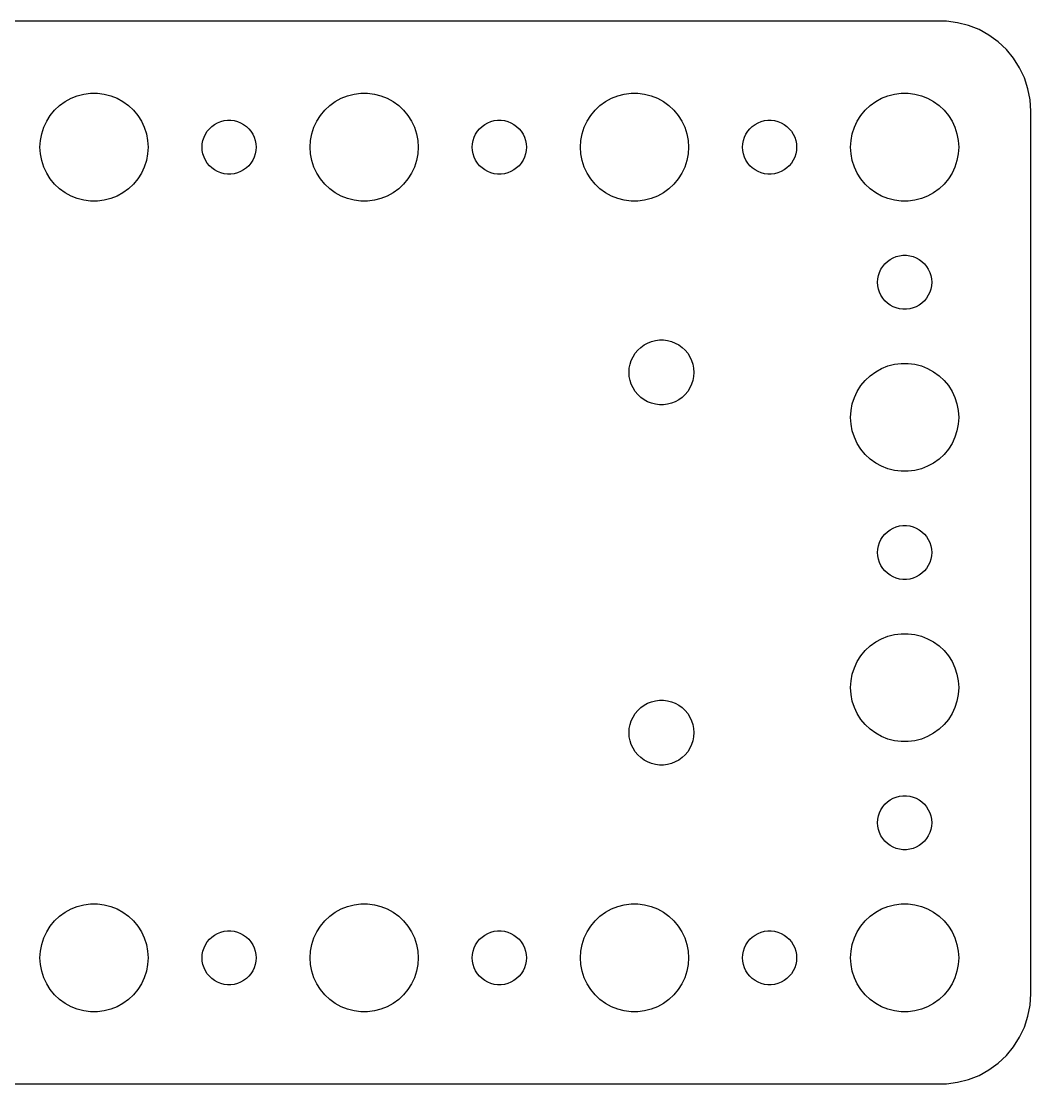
# Model space of a CAD drawing. Header units: metres. Extents: x -52 to 52, y -29 to 29.
# Drawn here: x -4 to 52, y -29.5 to 29.5 of the extents above; entities that cross this region are included whole.
import ezdxf

# ---------------------------------------------------------------- set-up
doc = ezdxf.new("R2010")
doc.units = ezdxf.units.M

msp = doc.modelspace()

# ---------------------------------------------------------------- linework, layer by layer
for p, q in [((47.3139, 29.4901), (-47.3139, 29.4901)), ((47.9369, 29.4114), (47.3139, 29.4901)), ((48.5451, 29.2553), (47.9369, 29.4114)), ((49.1289, 29.0241), (48.5451, 29.2553)), ((49.6791, 28.7216), (49.1289, 29.0241)), ((50.1871, 28.3526), (49.6791, 28.7216)), ((50.6448, 27.9227), (50.1871, 28.3526)), ((51.0451, 27.4389), (50.6448, 27.9227)), ((51.3815, 26.9088), (51.0451, 27.4389)), ((51.6489, 26.3406), (51.3815, 26.9088)), ((51.8429, 25.7434), (51.6489, 26.3406)), ((-0.92705, 25.3532), (-0.56213, 25.4469)), ((-0.56213, 25.4469), (-0.18837, 25.4941)), ((-0.18837, 25.4941), (0.18837, 25.4941)), ((0.18837, 25.4941), (0.56213, 25.4469)), ((0.56213, 25.4469), (0.92705, 25.3532)), ((14.0729, 25.3532), (14.4379, 25.4469)), ((14.4379, 25.4469), (14.8116, 25.4941)), ((14.8116, 25.4941), (15.1884, 25.4941)), ((15.1884, 25.4941), (15.5621, 25.4469)), ((15.5621, 25.4469), (15.927, 25.3532)), ((29.0729, 25.3532), (29.4379, 25.4469)), ((29.4379, 25.4469), (29.8116, 25.4941)), ((29.8116, 25.4941), (30.1884, 25.4941)), ((30.1884, 25.4941), (30.5621, 25.4469)), ((30.5621, 25.4469), (30.927, 25.3532)), ((44.0729, 25.3532), (44.4379, 25.4469)), ((44.4379, 25.4469), (44.8116, 25.4941)), ((44.8116, 25.4941), (45.1884, 25.4941)), ((45.1884, 25.4941), (45.5621, 25.4469)), ((45.5621, 25.4469), (45.927, 25.3532)), ((51.9606, 25.1267), (51.8429, 25.7434)), ((-2.1869, 24.5536), (-1.91226, 24.8115)), ((-1.91226, 24.8115), (-1.60747, 25.033)), ((-1.60747, 25.033), (-1.27733, 25.2145)), ((-1.27733, 25.2145), (-0.92705, 25.3532)), ((0.92705, 25.3532), (1.27733, 25.2145)), ((1.27733, 25.2145), (1.60747, 25.033)), ((1.60747, 25.033), (1.91226, 24.8115)), ((1.91226, 24.8115), (2.1869, 24.5536)), ((12.8131, 24.5536), (13.0877, 24.8115)), ((13.0877, 24.8115), (13.3925, 25.033)), ((13.3925, 25.033), (13.7227, 25.2145)), ((13.7227, 25.2145), (14.0729, 25.3532)), ((15.927, 25.3532), (16.2773, 25.2145)), ((16.2773, 25.2145), (16.6075, 25.033)), ((16.6075, 25.033), (16.9123, 24.8115)), ((16.9123, 24.8115), (17.1869, 24.5536)), ((27.8131, 24.5536), (28.0877, 24.8115)), ((28.0877, 24.8115), (28.3925, 25.033)), ((28.3925, 25.033), (28.7227, 25.2145)), ((28.7227, 25.2145), (29.0729, 25.3532)), ((30.927, 25.3532), (31.2773, 25.2145)), ((31.2773, 25.2145), (31.6075, 25.033)), ((31.6075, 25.033), (31.9123, 24.8115)), ((31.9123, 24.8115), (32.1869, 24.5536)), ((42.8131, 24.5536), (43.0877, 24.8115)), ((43.0877, 24.8115), (43.3925, 25.033)), ((43.3925, 25.033), (43.7227, 25.2145)), ((43.7227, 25.2145), (44.0729, 25.3532)), ((45.927, 25.3532), (46.2773, 25.2145)), ((46.2773, 25.2145), (46.6075, 25.033)), ((46.6075, 25.033), (46.9123, 24.8115)), ((46.9123, 24.8115), (47.1869, 24.5536)), ((52, 24.5), (51.9606, 25.1267)), ((-2.62891, 23.9453), (-2.42705, 24.2634)), ((-2.42705, 24.2634), (-2.1869, 24.5536)), ((2.1869, 24.5536), (2.42705, 24.2634)), ((2.42705, 24.2634), (2.62891, 23.9453)), ((12.3711, 23.9453), (12.5729, 24.2634)), ((12.5729, 24.2634), (12.8131, 24.5536)), ((17.1869, 24.5536), (17.427, 24.2634)), ((17.427, 24.2634), (17.6289, 23.9453)), ((27.3711, 23.9453), (27.5729, 24.2634)), ((27.5729, 24.2634), (27.8131, 24.5536)), ((32.1869, 24.5536), (32.427, 24.2634)), ((32.427, 24.2634), (32.6289, 23.9453)), ((42.3711, 23.9453), (42.5729, 24.2634)), ((42.5729, 24.2634), (42.8131, 24.5536)), ((47.1869, 24.5536), (47.427, 24.2634)), ((47.427, 24.2634), (47.6289, 23.9453)), ((52, -24.5), (52, 24.5)), ((-2.90575, 23.2461), (-2.78932, 23.6044)), ((-2.78932, 23.6044), (-2.62891, 23.9453)), ((2.62891, 23.9453), (2.78932, 23.6044)), ((2.78932, 23.6044), (2.90575, 23.2461)), ((6.40654, 23.5268), (6.54385, 23.6558)), ((6.54385, 23.6558), (6.69626, 23.7665)), ((6.69626, 23.7665), (6.86133, 23.8572)), ((6.86133, 23.8572), (7.03647, 23.9266)), ((7.03647, 23.9266), (7.21892, 23.9734)), ((7.21892, 23.9734), (7.40581, 23.997)), ((7.40581, 23.997), (7.59418, 23.997)), ((7.59418, 23.997), (7.78107, 23.9734)), ((7.78107, 23.9734), (7.96352, 23.9266)), ((7.96352, 23.9266), (8.13866, 23.8572)), ((8.13866, 23.8572), (8.30373, 23.7665)), ((8.30373, 23.7665), (8.45613, 23.6558)), ((8.45613, 23.6558), (8.59344, 23.5268)), ((12.0942, 23.2461), (12.2107, 23.6044)), ((12.2107, 23.6044), (12.3711, 23.9453)), ((17.6289, 23.9453), (17.7893, 23.6044)), ((17.7893, 23.6044), (17.9057, 23.2461)), ((21.4065, 23.5268), (21.5439, 23.6558)), ((21.5439, 23.6558), (21.6963, 23.7665)), ((21.6963, 23.7665), (21.8613, 23.8572)), ((21.8613, 23.8572), (22.0365, 23.9266)), ((22.0365, 23.9266), (22.2189, 23.9734)), ((22.2189, 23.9734), (22.4058, 23.997)), ((22.4058, 23.997), (22.5942, 23.997)), ((22.5942, 23.997), (22.7811, 23.9734)), ((22.7811, 23.9734), (22.9635, 23.9266)), ((22.9635, 23.9266), (23.1387, 23.8572)), ((23.1387, 23.8572), (23.3037, 23.7665)), ((23.3037, 23.7665), (23.4561, 23.6558)), ((23.4561, 23.6558), (23.5934, 23.5268)), ((27.0942, 23.2461), (27.2107, 23.6044)), ((27.2107, 23.6044), (27.3711, 23.9453)), ((32.6289, 23.9453), (32.7893, 23.6044)), ((32.7893, 23.6044), (32.9057, 23.2461)), ((36.4065, 23.5268), (36.5439, 23.6558)), ((36.5439, 23.6558), (36.6963, 23.7665)), ((36.6963, 23.7665), (36.8613, 23.8572)), ((36.8613, 23.8572), (37.0365, 23.9266)), ((37.0365, 23.9266), (37.2189, 23.9734)), ((37.2189, 23.9734), (37.4058, 23.997)), ((37.4058, 23.997), (37.5942, 23.997)), ((37.5942, 23.997), (37.7811, 23.9734)), ((37.7811, 23.9734), (37.9635, 23.9266)), ((37.9635, 23.9266), (38.1387, 23.8572)), ((38.1387, 23.8572), (38.3037, 23.7665)), ((38.3037, 23.7665), (38.4561, 23.6558)), ((38.4561, 23.6558), (38.5934, 23.5268)), ((42.0942, 23.2461), (42.2107, 23.6044)), ((42.2107, 23.6044), (42.3711, 23.9453)), ((47.6289, 23.9453), (47.7893, 23.6044)), ((47.7893, 23.6044), (47.9057, 23.2461)), ((-2.97633, 22.876), (-2.90575, 23.2461)), ((2.90575, 23.2461), (2.97633, 22.876)), ((6.04712, 22.873), (6.10533, 23.0522)), ((6.10533, 23.0522), (6.18553, 23.2226)), ((6.18553, 23.2226), (6.28647, 23.3817)), ((6.28647, 23.3817), (6.40654, 23.5268)), ((8.59344, 23.5268), (8.71352, 23.3817)), ((8.71352, 23.3817), (8.81445, 23.2226)), ((8.81445, 23.2226), (8.89465, 23.0522)), ((8.89465, 23.0522), (8.95287, 22.873)), ((12.0237, 22.876), (12.0942, 23.2461)), ((17.9057, 23.2461), (17.9763, 22.876)), ((21.0471, 22.873), (21.1053, 23.0522)), ((21.1053, 23.0522), (21.1855, 23.2226)), ((21.1855, 23.2226), (21.2865, 23.3817)), ((21.2865, 23.3817), (21.4065, 23.5268)), ((23.5934, 23.5268), (23.7135, 23.3817)), ((23.7135, 23.3817), (23.8145, 23.2226)), ((23.8145, 23.2226), (23.8947, 23.0522)), ((23.8947, 23.0522), (23.9529, 22.873)), ((27.0237, 22.876), (27.0942, 23.2461)), ((32.9057, 23.2461), (32.9763, 22.876)), ((36.0471, 22.873), (36.1053, 23.0522)), ((36.1053, 23.0522), (36.1855, 23.2226)), ((36.1855, 23.2226), (36.2865, 23.3817)), ((36.2865, 23.3817), (36.4065, 23.5268)), ((38.5934, 23.5268), (38.7135, 23.3817)), ((38.7135, 23.3817), (38.8145, 23.2226)), ((38.8145, 23.2226), (38.8947, 23.0522)), ((38.8947, 23.0522), (38.9529, 22.873)), ((42.0237, 22.876), (42.0942, 23.2461)), ((47.9057, 23.2461), (47.9763, 22.876)), ((-3, 22.5), (-2.97633, 22.876)), ((-2.97633, 22.124), (-3, 22.5)), ((2.97633, 22.876), (3, 22.5)), ((3, 22.5), (2.97633, 22.124)), ((6, 22.5), (6.01183, 22.688)), ((6.01183, 22.312), (6, 22.5)), ((6.01183, 22.688), (6.04712, 22.873)), ((8.95287, 22.873), (8.98816, 22.688)), ((8.98816, 22.688), (9, 22.5)), ((9, 22.5), (8.98816, 22.312)), ((12, 22.5), (12.0237, 22.876)), ((12.0237, 22.124), (12, 22.5)), ((17.9763, 22.876), (18, 22.5)), ((18, 22.5), (17.9763, 22.124)), ((21, 22.5), (21.0118, 22.688)), ((21.0118, 22.312), (21, 22.5)), ((21.0118, 22.688), (21.0471, 22.873)), ((23.9529, 22.873), (23.9882, 22.688)), ((23.9882, 22.688), (24, 22.5)), ((24, 22.5), (23.9882, 22.312)), ((27, 22.5), (27.0237, 22.876)), ((27.0237, 22.124), (27, 22.5)), ((32.9763, 22.876), (33, 22.5)), ((33, 22.5), (32.9763, 22.124)), ((36, 22.5), (36.0118, 22.688)), ((36.0118, 22.312), (36, 22.5)), ((36.0118, 22.688), (36.0471, 22.873)), ((38.9529, 22.873), (38.9882, 22.688)), ((38.9882, 22.688), (39, 22.5)), ((39, 22.5), (38.9882, 22.312)), ((42, 22.5), (42.0237, 22.876)), ((42.0237, 22.124), (42, 22.5)), ((47.9763, 22.876), (48, 22.5)), ((48, 22.5), (47.9763, 22.124)), ((-2.90575, 21.7539), (-2.97633, 22.124)), ((2.97633, 22.124), (2.90575, 21.7539)), ((6.04712, 22.127), (6.01183, 22.312)), ((6.10533, 21.9478), (6.04712, 22.127)), ((6.18553, 21.7774), (6.10533, 21.9478)), ((8.89465, 21.9478), (8.81445, 21.7774)), ((8.95287, 22.127), (8.89465, 21.9478)), ((8.98816, 22.312), (8.95287, 22.127)), ((12.0942, 21.7539), (12.0237, 22.124)), ((17.9763, 22.124), (17.9057, 21.7539)), ((21.0471, 22.127), (21.0118, 22.312)), ((21.1053, 21.9478), (21.0471, 22.127)), ((21.1855, 21.7774), (21.1053, 21.9478)), ((23.8947, 21.9478), (23.8145, 21.7774)), ((23.9529, 22.127), (23.8947, 21.9478)), ((23.9882, 22.312), (23.9529, 22.127)), ((27.0942, 21.7539), (27.0237, 22.124)), ((32.9763, 22.124), (32.9057, 21.7539)), ((36.0471, 22.127), (36.0118, 22.312)), ((36.1053, 21.9478), (36.0471, 22.127)), ((36.1855, 21.7774), (36.1053, 21.9478)), ((38.8947, 21.9478), (38.8145, 21.7774)), ((38.9529, 22.127), (38.8947, 21.9478)), ((38.9882, 22.312), (38.9529, 22.127)), ((42.0942, 21.7539), (42.0237, 22.124)), ((47.9763, 22.124), (47.9057, 21.7539)), ((-2.78932, 21.3956), (-2.90575, 21.7539)), ((-2.62891, 21.0547), (-2.78932, 21.3956)), ((2.78932, 21.3956), (2.62891, 21.0547)), ((2.90575, 21.7539), (2.78932, 21.3956)), ((6.28647, 21.6183), (6.18553, 21.7774)), ((6.40654, 21.4732), (6.28647, 21.6183)), ((6.54385, 21.3442), (6.40654, 21.4732)), ((6.69626, 21.2335), (6.54385, 21.3442)), ((6.86133, 21.1427), (6.69626, 21.2335)), ((8.30373, 21.2335), (8.13866, 21.1427)), ((8.45613, 21.3442), (8.30373, 21.2335)), ((8.59344, 21.4732), (8.45613, 21.3442)), ((8.71352, 21.6183), (8.59344, 21.4732)), ((8.81445, 21.7774), (8.71352, 21.6183)), ((12.2107, 21.3956), (12.0942, 21.7539)), ((12.3711, 21.0547), (12.2107, 21.3956)), ((17.7893, 21.3956), (17.6289, 21.0547)), ((17.9057, 21.7539), (17.7893, 21.3956)), ((21.2865, 21.6183), (21.1855, 21.7774)), ((21.4065, 21.4732), (21.2865, 21.6183)), ((21.5439, 21.3442), (21.4065, 21.4732)), ((21.6963, 21.2335), (21.5439, 21.3442)), ((21.8613, 21.1427), (21.6963, 21.2335)), ((23.3037, 21.2335), (23.1387, 21.1427)), ((23.4561, 21.3442), (23.3037, 21.2335)), ((23.5934, 21.4732), (23.4561, 21.3442)), ((23.7135, 21.6183), (23.5934, 21.4732)), ((23.8145, 21.7774), (23.7135, 21.6183)), ((27.2107, 21.3956), (27.0942, 21.7539)), ((27.3711, 21.0547), (27.2107, 21.3956)), ((32.7893, 21.3956), (32.6289, 21.0547)), ((32.9057, 21.7539), (32.7893, 21.3956)), ((36.2865, 21.6183), (36.1855, 21.7774)), ((36.4065, 21.4732), (36.2865, 21.6183)), ((36.5439, 21.3442), (36.4065, 21.4732)), ((36.6963, 21.2335), (36.5439, 21.3442)), ((36.8613, 21.1427), (36.6963, 21.2335)), ((38.3037, 21.2335), (38.1387, 21.1427)), ((38.4561, 21.3442), (38.3037, 21.2335)), ((38.5934, 21.4732), (38.4561, 21.3442)), ((38.7135, 21.6183), (38.5934, 21.4732)), ((38.8145, 21.7774), (38.7135, 21.6183)), ((42.2107, 21.3956), (42.0942, 21.7539)), ((42.3711, 21.0547), (42.2107, 21.3956)), ((47.7893, 21.3956), (47.6289, 21.0547)), ((47.9057, 21.7539), (47.7893, 21.3956)), ((-2.42705, 20.7366), (-2.62891, 21.0547)), ((-2.1869, 20.4464), (-2.42705, 20.7366)), ((2.42705, 20.7366), (2.1869, 20.4464)), ((2.62891, 21.0547), (2.42705, 20.7366)), ((7.03647, 21.0734), (6.86133, 21.1427)), ((7.21892, 21.0266), (7.03647, 21.0734)), ((7.40581, 21.003), (7.21892, 21.0266)), ((7.59418, 21.003), (7.40581, 21.003)), ((7.78107, 21.0266), (7.59418, 21.003)), ((7.96352, 21.0734), (7.78107, 21.0266)), ((8.13866, 21.1427), (7.96352, 21.0734)), ((12.5729, 20.7366), (12.3711, 21.0547)), ((12.8131, 20.4464), (12.5729, 20.7366)), ((17.427, 20.7366), (17.1869, 20.4464)), ((17.6289, 21.0547), (17.427, 20.7366)), ((22.0365, 21.0734), (21.8613, 21.1427)), ((22.2189, 21.0266), (22.0365, 21.0734)), ((22.4058, 21.003), (22.2189, 21.0266)), ((22.5942, 21.003), (22.4058, 21.003)), ((22.7811, 21.0266), (22.5942, 21.003)), ((22.9635, 21.0734), (22.7811, 21.0266)), ((23.1387, 21.1427), (22.9635, 21.0734)), ((27.5729, 20.7366), (27.3711, 21.0547)), ((27.8131, 20.4464), (27.5729, 20.7366)), ((32.427, 20.7366), (32.1869, 20.4464)), ((32.6289, 21.0547), (32.427, 20.7366)), ((37.0365, 21.0734), (36.8613, 21.1427)), ((37.2189, 21.0266), (37.0365, 21.0734)), ((37.4058, 21.003), (37.2189, 21.0266)), ((37.5942, 21.003), (37.4058, 21.003)), ((37.7811, 21.0266), (37.5942, 21.003)), ((37.9635, 21.0734), (37.7811, 21.0266)), ((38.1387, 21.1427), (37.9635, 21.0734)), ((42.5729, 20.7366), (42.3711, 21.0547)), ((42.8131, 20.4464), (42.5729, 20.7366)), ((47.427, 20.7366), (47.1869, 20.4464)), ((47.6289, 21.0547), (47.427, 20.7366)), ((-1.91226, 20.1884), (-2.1869, 20.4464)), ((-1.60747, 19.967), (-1.91226, 20.1884)), ((1.91226, 20.1884), (1.60747, 19.967)), ((2.1869, 20.4464), (1.91226, 20.1884)), ((13.0877, 20.1884), (12.8131, 20.4464)), ((13.3925, 19.967), (13.0877, 20.1884)), ((16.9123, 20.1884), (16.6075, 19.967)), ((17.1869, 20.4464), (16.9123, 20.1884)), ((28.0877, 20.1884), (27.8131, 20.4464)), ((28.3925, 19.967), (28.0877, 20.1884)), ((31.9123, 20.1884), (31.6075, 19.967)), ((32.1869, 20.4464), (31.9123, 20.1884)), ((43.0877, 20.1884), (42.8131, 20.4464)), ((43.3925, 19.967), (43.0877, 20.1884)), ((46.9123, 20.1884), (46.6075, 19.967)), ((47.1869, 20.4464), (46.9123, 20.1884)), ((-1.27733, 19.7855), (-1.60747, 19.967)), ((-0.92705, 19.6468), (-1.27733, 19.7855)), ((-0.56213, 19.5531), (-0.92705, 19.6468)), ((-0.18837, 19.5059), (-0.56213, 19.5531)), ((0.18837, 19.5059), (-0.18837, 19.5059)), ((0.56213, 19.5531), (0.18837, 19.5059)), ((0.92705, 19.6468), (0.56213, 19.5531)), ((1.27733, 19.7855), (0.92705, 19.6468)), ((1.60747, 19.967), (1.27733, 19.7855)), ((13.7227, 19.7855), (13.3925, 19.967)), ((14.0729, 19.6468), (13.7227, 19.7855)), ((14.4379, 19.5531), (14.0729, 19.6468)), ((14.8116, 19.5059), (14.4379, 19.5531)), ((15.1884, 19.5059), (14.8116, 19.5059)), ((15.5621, 19.5531), (15.1884, 19.5059)), ((15.927, 19.6468), (15.5621, 19.5531)), ((16.2773, 19.7855), (15.927, 19.6468)), ((16.6075, 19.967), (16.2773, 19.7855)), ((28.7227, 19.7855), (28.3925, 19.967)), ((29.0729, 19.6468), (28.7227, 19.7855)), ((29.4379, 19.5531), (29.0729, 19.6468)), ((29.8116, 19.5059), (29.4379, 19.5531)), ((30.1884, 19.5059), (29.8116, 19.5059)), ((30.5621, 19.5531), (30.1884, 19.5059)), ((30.927, 19.6468), (30.5621, 19.5531)), ((31.2773, 19.7855), (30.927, 19.6468)), ((31.6075, 19.967), (31.2773, 19.7855)), ((43.7227, 19.7855), (43.3925, 19.967)), ((44.0729, 19.6468), (43.7227, 19.7855)), ((44.4379, 19.5531), (44.0729, 19.6468)), ((44.8116, 19.5059), (44.4379, 19.5531)), ((45.1884, 19.5059), (44.8116, 19.5059)), ((45.5621, 19.5531), (45.1884, 19.5059)), ((45.927, 19.6468), (45.5621, 19.5531)), ((46.2773, 19.7855), (45.927, 19.6468)), ((46.6075, 19.967), (46.2773, 19.7855)), ((43.7865, 15.8817), (43.9065, 16.0268)), ((43.9065, 16.0268), (44.0439, 16.1558)), ((44.0439, 16.1558), (44.1963, 16.2665)), ((44.1963, 16.2665), (44.3613, 16.3572)), ((44.3613, 16.3572), (44.5365, 16.4266)), ((44.5365, 16.4266), (44.7189, 16.4734)), ((44.7189, 16.4734), (44.9058, 16.497)), ((44.9058, 16.497), (45.0942, 16.497)), ((45.0942, 16.497), (45.2811, 16.4734)), ((45.2811, 16.4734), (45.4635, 16.4266)), ((45.4635, 16.4266), (45.6387, 16.3572)), ((45.6387, 16.3572), (45.8037, 16.2665)), ((45.8037, 16.2665), (45.9561, 16.1558)), ((45.9561, 16.1558), (46.0934, 16.0268)), ((46.0934, 16.0268), (46.2135, 15.8817)), ((43.5118, 15.188), (43.5471, 15.373)), ((43.5471, 15.373), (43.6053, 15.5522)), ((43.6053, 15.5522), (43.6855, 15.7226)), ((43.6855, 15.7226), (43.7865, 15.8817)), ((46.2135, 15.8817), (46.3145, 15.7226)), ((46.3145, 15.7226), (46.3947, 15.5522)), ((46.3947, 15.5522), (46.4529, 15.373)), ((46.4529, 15.373), (46.4882, 15.188)), ((43.5, 15), (43.5118, 15.188)), ((43.5118, 14.812), (43.5, 15)), ((43.5471, 14.627), (43.5118, 14.812)), ((46.4882, 14.812), (46.4529, 14.627)), ((46.4882, 15.188), (46.5, 15)), ((46.5, 15), (46.4882, 14.812)), ((43.6053, 14.4478), (43.5471, 14.627)), ((43.6855, 14.2774), (43.6053, 14.4478)), ((43.7865, 14.1183), (43.6855, 14.2774)), ((46.3145, 14.2774), (46.2135, 14.1183)), ((46.3947, 14.4478), (46.3145, 14.2774)), ((46.4529, 14.627), (46.3947, 14.4478)), ((43.9065, 13.9732), (43.7865, 14.1183)), ((44.0439, 13.8442), (43.9065, 13.9732)), ((44.1963, 13.7335), (44.0439, 13.8442)), ((44.3613, 13.6427), (44.1963, 13.7335)), ((44.5365, 13.5734), (44.3613, 13.6427)), ((44.7189, 13.5266), (44.5365, 13.5734)), ((45.4635, 13.5734), (45.2811, 13.5266)), ((45.6387, 13.6427), (45.4635, 13.5734)), ((45.8037, 13.7335), (45.6387, 13.6427)), ((45.9561, 13.8442), (45.8037, 13.7335)), ((46.0934, 13.9732), (45.9561, 13.8442)), ((46.2135, 14.1183), (46.0934, 13.9732)), ((44.9058, 13.5029), (44.7189, 13.5266)), ((45.0942, 13.5029), (44.9058, 13.5029)), ((45.2811, 13.5266), (45.0942, 13.5029)), ((31.1627, 11.7681), (31.387, 11.7964)), ((31.387, 11.7964), (31.613, 11.7964)), ((31.613, 11.7964), (31.8373, 11.7681)), ((30.0438, 11.058), (30.1879, 11.2322)), ((30.1879, 11.2322), (30.3526, 11.3869)), ((30.3526, 11.3869), (30.5355, 11.5198)), ((30.5355, 11.5198), (30.7336, 11.6287)), ((30.7336, 11.6287), (30.9438, 11.7119)), ((30.9438, 11.7119), (31.1627, 11.7681)), ((31.8373, 11.7681), (32.0562, 11.7119)), ((32.0562, 11.7119), (32.2664, 11.6287)), ((32.2664, 11.6287), (32.4645, 11.5198)), ((32.4645, 11.5198), (32.6474, 11.3869)), ((32.6474, 11.3869), (32.8121, 11.2322)), ((32.8121, 11.2322), (32.9562, 11.058)), ((29.7565, 10.4476), (29.8264, 10.6626)), ((29.8264, 10.6626), (29.9226, 10.8671)), ((29.9226, 10.8671), (30.0438, 11.058)), ((32.9562, 11.058), (33.0773, 10.8671)), ((33.0773, 10.8671), (33.1736, 10.6626)), ((33.1736, 10.6626), (33.2434, 10.4476)), ((29.7, 10), (29.7142, 10.2256)), ((29.7142, 10.2256), (29.7565, 10.4476)), ((33.2434, 10.4476), (33.2858, 10.2256)), ((33.2858, 10.2256), (33.3, 10)), ((43.0877, 9.81154), (43.3925, 10.033)), ((43.3925, 10.033), (43.7227, 10.2145)), ((43.7227, 10.2145), (44.0729, 10.3532)), ((44.0729, 10.3532), (44.4379, 10.4469)), ((44.4379, 10.4469), (44.8116, 10.4941)), ((44.8116, 10.4941), (45.1884, 10.4941)), ((45.1884, 10.4941), (45.5621, 10.4469)), ((45.5621, 10.4469), (45.927, 10.3532)), ((45.927, 10.3532), (46.2773, 10.2145)), ((46.2773, 10.2145), (46.6075, 10.033)), ((46.6075, 10.033), (46.9123, 9.81154)), ((29.7142, 9.7744), (29.7, 10)), ((29.7565, 9.55235), (29.7142, 9.7744)), ((29.8264, 9.33737), (29.7565, 9.55235)), ((33.2434, 9.55235), (33.1736, 9.33737)), ((33.2858, 9.7744), (33.2434, 9.55235)), ((33.3, 10), (33.2858, 9.7744)), ((42.5729, 9.26335), (42.8131, 9.55363)), ((42.8131, 9.55363), (43.0877, 9.81154)), ((46.9123, 9.81154), (47.1869, 9.55363)), ((47.1869, 9.55363), (47.427, 9.26335)), ((29.9226, 9.13284), (29.8264, 9.33737)), ((30.0438, 8.94199), (29.9226, 9.13284)), ((30.1879, 8.76781), (30.0438, 8.94199)), ((32.9562, 8.94199), (32.8121, 8.76781)), ((33.0773, 9.13284), (32.9562, 8.94199)), ((33.1736, 9.33737), (33.0773, 9.13284)), ((42.2107, 8.60437), (42.3711, 8.94525)), ((42.3711, 8.94525), (42.5729, 9.26335)), ((47.427, 9.26335), (47.6289, 8.94525)), ((47.6289, 8.94525), (47.7893, 8.60437)), ((30.3526, 8.61307), (30.1879, 8.76781)), ((30.5355, 8.48021), (30.3526, 8.61307)), ((30.7336, 8.37131), (30.5355, 8.48021)), ((30.9438, 8.28809), (30.7336, 8.37131)), ((31.1627, 8.23187), (30.9438, 8.28809)), ((32.0562, 8.28809), (31.8373, 8.23187)), ((32.2664, 8.37131), (32.0562, 8.28809)), ((32.4645, 8.48021), (32.2664, 8.37131)), ((32.6474, 8.61307), (32.4645, 8.48021)), ((32.8121, 8.76781), (32.6474, 8.61307)), ((42.0942, 8.24606), (42.2107, 8.60437)), ((47.7893, 8.60437), (47.9057, 8.24606)), ((31.387, 8.20355), (31.1627, 8.23187)), ((31.613, 8.20355), (31.387, 8.20355)), ((31.8373, 8.23187), (31.613, 8.20355)), ((42, 7.5), (42.0237, 7.87599)), ((42.0237, 7.87599), (42.0942, 8.24606)), ((47.9057, 8.24606), (47.9763, 7.87599)), ((47.9763, 7.87599), (48, 7.5)), ((42.0237, 7.12399), (42, 7.5)), ((42.0942, 6.75392), (42.0237, 7.12399)), ((47.9763, 7.12399), (47.9057, 6.75392)), ((48, 7.5), (47.9763, 7.12399)), ((42.2107, 6.39561), (42.0942, 6.75392)), ((47.9057, 6.75392), (47.7893, 6.39561)), ((42.3711, 6.05473), (42.2107, 6.39561)), ((42.5729, 5.73663), (42.3711, 6.05473)), ((47.6289, 6.05473), (47.427, 5.73663)), ((47.7893, 6.39561), (47.6289, 6.05473)), ((42.8131, 5.44635), (42.5729, 5.73663)), ((43.0877, 5.18845), (42.8131, 5.44635)), ((47.1869, 5.44635), (46.9123, 5.18845)), ((47.427, 5.73663), (47.1869, 5.44635)), ((43.3925, 4.96701), (43.0877, 5.18845)), ((43.7227, 4.78551), (43.3925, 4.96701)), ((44.0729, 4.64682), (43.7227, 4.78551)), ((46.2773, 4.78551), (45.927, 4.64682)), ((46.6075, 4.96701), (46.2773, 4.78551)), ((46.9123, 5.18845), (46.6075, 4.96701)), ((44.4379, 4.55313), (44.0729, 4.64682)), ((44.8116, 4.50591), (44.4379, 4.55313)), ((45.1884, 4.50591), (44.8116, 4.50591)), ((45.5621, 4.55313), (45.1884, 4.50591)), ((45.927, 4.64682), (45.5621, 4.55313)), ((44.0439, 1.15576), (44.1963, 1.26648)), ((44.1963, 1.26648), (44.3613, 1.35724)), ((44.3613, 1.35724), (44.5365, 1.42657)), ((44.5365, 1.42657), (44.7189, 1.47342)), ((44.7189, 1.47342), (44.9058, 1.49704)), ((44.9058, 1.49704), (45.0942, 1.49704)), ((45.0942, 1.49704), (45.2811, 1.47342)), ((45.2811, 1.47342), (45.4635, 1.42657)), ((45.4635, 1.42657), (45.6387, 1.35724)), ((45.6387, 1.35724), (45.8037, 1.26648)), ((45.8037, 1.26648), (45.9561, 1.15576)), ((43.6053, 0.55219), (43.6855, 0.72263)), ((43.6855, 0.72263), (43.7865, 0.88167)), ((43.7865, 0.88167), (43.9065, 1.02681)), ((43.9065, 1.02681), (44.0439, 1.15576)), ((45.9561, 1.15576), (46.0934, 1.02681)), ((46.0934, 1.02681), (46.2135, 0.88167)), ((46.2135, 0.88167), (46.3145, 0.72263)), ((46.3145, 0.72263), (46.3947, 0.55219)), ((43.5, 0), (43.5118, 0.18799)), ((43.5118, -0.18799), (43.5, 0)), ((43.5118, 0.18799), (43.5471, 0.37303)), ((43.5471, 0.37303), (43.6053, 0.55219)), ((46.3947, 0.55219), (46.4529, 0.37303)), ((46.4529, 0.37303), (46.4882, 0.18799)), ((46.4882, 0.18799), (46.5, 0)), ((46.5, 0), (46.4882, -0.18799)), ((43.5471, -0.37303), (43.5118, -0.18799)), ((43.6053, -0.55219), (43.5471, -0.37303)), ((43.6855, -0.72263), (43.6053, -0.55219)), ((46.3947, -0.55219), (46.3145, -0.72263)), ((46.4529, -0.37303), (46.3947, -0.55219)), ((46.4882, -0.18799), (46.4529, -0.37303)), ((43.7865, -0.88167), (43.6855, -0.72263)), ((43.9065, -1.02681), (43.7865, -0.88167)), ((44.0439, -1.15576), (43.9065, -1.02681)), ((44.1963, -1.26648), (44.0439, -1.15576)), ((45.9561, -1.15576), (45.8037, -1.26648)), ((46.0934, -1.02681), (45.9561, -1.15576)), ((46.2135, -0.88167), (46.0934, -1.02681)), ((46.3145, -0.72263), (46.2135, -0.88167)), ((44.3613, -1.35724), (44.1963, -1.26648)), ((44.5365, -1.42657), (44.3613, -1.35724)), ((44.7189, -1.47342), (44.5365, -1.42657)), ((44.9058, -1.49704), (44.7189, -1.47342)), ((45.0942, -1.49704), (44.9058, -1.49704)), ((45.2811, -1.47342), (45.0942, -1.49704)), ((45.4635, -1.42657), (45.2811, -1.47342)), ((45.6387, -1.35724), (45.4635, -1.42657)), ((45.8037, -1.26648), (45.6387, -1.35724)), ((43.7227, -4.78551), (44.0729, -4.64682)), ((44.0729, -4.64682), (44.4379, -4.55313)), ((44.4379, -4.55313), (44.8116, -4.50591)), ((44.8116, -4.50591), (45.1884, -4.50591)), ((45.1884, -4.50591), (45.5621, -4.55313)), ((45.5621, -4.55313), (45.927, -4.64682)), ((45.927, -4.64682), (46.2773, -4.78551)), ((42.8131, -5.44635), (43.0877, -5.18845)), ((43.0877, -5.18845), (43.3925, -4.96701)), ((43.3925, -4.96701), (43.7227, -4.78551)), ((46.2773, -4.78551), (46.6075, -4.96701)), ((46.6075, -4.96701), (46.9123, -5.18845)), ((46.9123, -5.18845), (47.1869, -5.44635)), ((42.3711, -6.05473), (42.5729, -5.73663)), ((42.5729, -5.73663), (42.8131, -5.44635)), ((47.1869, -5.44635), (47.427, -5.73663)), ((47.427, -5.73663), (47.6289, -6.05473)), ((42.0942, -6.75392), (42.2107, -6.39561)), ((42.2107, -6.39561), (42.3711, -6.05473)), ((47.6289, -6.05473), (47.7893, -6.39561)), ((47.7893, -6.39561), (47.9057, -6.75392)), ((42.0237, -7.12399), (42.0942, -6.75392)), ((47.9057, -6.75392), (47.9763, -7.12399)), ((42, -7.5), (42.0237, -7.12399)), ((42.0237, -7.87599), (42, -7.5)), ((47.9763, -7.12399), (48, -7.5)), ((48, -7.5), (47.9763, -7.87599)), ((30.9438, -8.28809), (31.1627, -8.23187)), ((31.1627, -8.23187), (31.387, -8.20355)), ((31.387, -8.20355), (31.613, -8.20355)), ((31.613, -8.20355), (31.8373, -8.23187)), ((31.8373, -8.23187), (32.0562, -8.28809)), ((42.0942, -8.24606), (42.0237, -7.87599)), ((42.2107, -8.60437), (42.0942, -8.24606)), ((47.9057, -8.24606), (47.7893, -8.60437)), ((47.9763, -7.87599), (47.9057, -8.24606)), ((30.0438, -8.94199), (30.1879, -8.76781)), ((30.1879, -8.76781), (30.3526, -8.61307)), ((30.3526, -8.61307), (30.5355, -8.48021)), ((30.5355, -8.48021), (30.7336, -8.37131)), ((30.7336, -8.37131), (30.9438, -8.28809)), ((32.0562, -8.28809), (32.2664, -8.37131)), ((32.2664, -8.37131), (32.4645, -8.48021)), ((32.4645, -8.48021), (32.6474, -8.61307)), ((32.6474, -8.61307), (32.8121, -8.76781)), ((32.8121, -8.76781), (32.9562, -8.94199)), ((42.3711, -8.94525), (42.2107, -8.60437)), ((47.7893, -8.60437), (47.6289, -8.94525)), ((29.7565, -9.55235), (29.8264, -9.33737)), ((29.8264, -9.33737), (29.9226, -9.13284)), ((29.9226, -9.13284), (30.0438, -8.94199)), ((32.9562, -8.94199), (33.0773, -9.13284)), ((33.0773, -9.13284), (33.1736, -9.33737)), ((33.1736, -9.33737), (33.2434, -9.55235)), ((42.5729, -9.26335), (42.3711, -8.94525)), ((42.8131, -9.55363), (42.5729, -9.26335)), ((47.427, -9.26335), (47.1869, -9.55363)), ((47.6289, -8.94525), (47.427, -9.26335)), ((29.7, -10), (29.7142, -9.7744)), ((29.7142, -10.2256), (29.7, -10)), ((29.7142, -9.7744), (29.7565, -9.55235)), ((33.2434, -9.55235), (33.2858, -9.7744)), ((33.2858, -9.7744), (33.3, -10)), ((33.3, -10), (33.2858, -10.2256)), ((43.0877, -9.81154), (42.8131, -9.55363)), ((43.3925, -10.033), (43.0877, -9.81154)), ((46.9123, -9.81154), (46.6075, -10.033)), ((47.1869, -9.55363), (46.9123, -9.81154)), ((29.7565, -10.4476), (29.7142, -10.2256)), ((29.8264, -10.6626), (29.7565, -10.4476)), ((33.2434, -10.4476), (33.1736, -10.6626)), ((33.2858, -10.2256), (33.2434, -10.4476)), ((43.7227, -10.2145), (43.3925, -10.033)), ((44.0729, -10.3532), (43.7227, -10.2145)), ((44.4379, -10.4469), (44.0729, -10.3532)), ((44.8116, -10.4941), (44.4379, -10.4469)), ((45.1884, -10.4941), (44.8116, -10.4941)), ((45.5621, -10.4469), (45.1884, -10.4941)), ((45.927, -10.3532), (45.5621, -10.4469)), ((46.2773, -10.2145), (45.927, -10.3532)), ((46.6075, -10.033), (46.2773, -10.2145)), ((29.9226, -10.8671), (29.8264, -10.6626)), ((30.0438, -11.058), (29.9226, -10.8671)), ((30.1879, -11.2322), (30.0438, -11.058)), ((32.9562, -11.058), (32.8121, -11.2322)), ((33.0773, -10.8671), (32.9562, -11.058)), ((33.1736, -10.6626), (33.0773, -10.8671)), ((30.3526, -11.3869), (30.1879, -11.2322)), ((30.5355, -11.5198), (30.3526, -11.3869)), ((30.7336, -11.6287), (30.5355, -11.5198)), ((30.9438, -11.7119), (30.7336, -11.6287)), ((31.1627, -11.7681), (30.9438, -11.7119)), ((31.387, -11.7964), (31.1627, -11.7681)), ((31.8373, -11.7681), (31.613, -11.7964)), ((32.0562, -11.7119), (31.8373, -11.7681)), ((32.2664, -11.6287), (32.0562, -11.7119)), ((32.4645, -11.5198), (32.2664, -11.6287)), ((32.6474, -11.3869), (32.4645, -11.5198)), ((32.8121, -11.2322), (32.6474, -11.3869)), ((31.613, -11.7964), (31.387, -11.7964)), ((44.5365, -13.5734), (44.7189, -13.5266)), ((44.7189, -13.5266), (44.9058, -13.5029)), ((44.9058, -13.5029), (45.0942, -13.5029)), ((45.0942, -13.5029), (45.2811, -13.5266)), ((45.2811, -13.5266), (45.4635, -13.5734)), ((43.6855, -14.2774), (43.7865, -14.1183)), ((43.7865, -14.1183), (43.9065, -13.9732)), ((43.9065, -13.9732), (44.0439, -13.8442)), ((44.0439, -13.8442), (44.1963, -13.7335)), ((44.1963, -13.7335), (44.3613, -13.6427)), ((44.3613, -13.6427), (44.5365, -13.5734)), ((45.4635, -13.5734), (45.6387, -13.6427)), ((45.6387, -13.6427), (45.8037, -13.7335)), ((45.8037, -13.7335), (45.9561, -13.8442)), ((45.9561, -13.8442), (46.0934, -13.9732)), ((46.0934, -13.9732), (46.2135, -14.1183)), ((46.2135, -14.1183), (46.3145, -14.2774)), ((43.5118, -14.812), (43.5471, -14.627)), ((43.5471, -14.627), (43.6053, -14.4478)), ((43.6053, -14.4478), (43.6855, -14.2774)), ((46.3145, -14.2774), (46.3947, -14.4478)), ((46.3947, -14.4478), (46.4529, -14.627)), ((46.4529, -14.627), (46.4882, -14.812)), ((43.5, -15), (43.5118, -14.812)), ((43.5118, -15.188), (43.5, -15)), ((43.5471, -15.373), (43.5118, -15.188)), ((46.4882, -15.188), (46.4529, -15.373)), ((46.4882, -14.812), (46.5, -15)), ((46.5, -15), (46.4882, -15.188)), ((43.6053, -15.5522), (43.5471, -15.373)), ((43.6855, -15.7226), (43.6053, -15.5522)), ((43.7865, -15.8817), (43.6855, -15.7226)), ((43.9065, -16.0268), (43.7865, -15.8817)), ((46.2135, -15.8817), (46.0934, -16.0268)), ((46.3145, -15.7226), (46.2135, -15.8817)), ((46.3947, -15.5522), (46.3145, -15.7226)), ((46.4529, -15.373), (46.3947, -15.5522)), ((44.0439, -16.1558), (43.9065, -16.0268)), ((44.1963, -16.2665), (44.0439, -16.1558)), ((44.3613, -16.3572), (44.1963, -16.2665)), ((44.5365, -16.4266), (44.3613, -16.3572)), ((44.7189, -16.4734), (44.5365, -16.4266)), ((44.9058, -16.497), (44.7189, -16.4734)), ((45.0942, -16.497), (44.9058, -16.497)), ((45.2811, -16.4734), (45.0942, -16.497)), ((45.4635, -16.4266), (45.2811, -16.4734)), ((45.6387, -16.3572), (45.4635, -16.4266)), ((45.8037, -16.2665), (45.6387, -16.3572)), ((45.9561, -16.1558), (45.8037, -16.2665)), ((46.0934, -16.0268), (45.9561, -16.1558)), ((-1.91226, -20.1884), (-1.60747, -19.967)), ((-1.60747, -19.967), (-1.27733, -19.7855)), ((-1.27733, -19.7855), (-0.92705, -19.6468)), ((-0.92705, -19.6468), (-0.56213, -19.5531)), ((-0.56213, -19.5531), (-0.18837, -19.5059)), ((-0.18837, -19.5059), (0.18837, -19.5059)), ((0.18837, -19.5059), (0.56213, -19.5531)), ((0.56213, -19.5531), (0.92705, -19.6468)), ((0.92705, -19.6468), (1.27733, -19.7855)), ((1.27733, -19.7855), (1.60747, -19.967)), ((1.60747, -19.967), (1.91226, -20.1884)), ((13.0877, -20.1884), (13.3925, -19.967)), ((13.3925, -19.967), (13.7227, -19.7855)), ((13.7227, -19.7855), (14.0729, -19.6468)), ((14.0729, -19.6468), (14.4379, -19.5531)), ((14.4379, -19.5531), (14.8116, -19.5059)), ((14.8116, -19.5059), (15.1884, -19.5059)), ((15.1884, -19.5059), (15.5621, -19.5531)), ((15.5621, -19.5531), (15.927, -19.6468)), ((15.927, -19.6468), (16.2773, -19.7855)), ((16.2773, -19.7855), (16.6075, -19.967)), ((16.6075, -19.967), (16.9123, -20.1884)), ((28.0877, -20.1884), (28.3925, -19.967)), ((28.3925, -19.967), (28.7227, -19.7855)), ((28.7227, -19.7855), (29.0729, -19.6468)), ((29.0729, -19.6468), (29.4379, -19.5531)), ((29.4379, -19.5531), (29.8116, -19.5059)), ((29.8116, -19.5059), (30.1884, -19.5059)), ((30.1884, -19.5059), (30.5621, -19.5531)), ((30.5621, -19.5531), (30.927, -19.6468)), ((30.927, -19.6468), (31.2773, -19.7855)), ((31.2773, -19.7855), (31.6075, -19.967)), ((31.6075, -19.967), (31.9123, -20.1884)), ((43.0877, -20.1884), (43.3925, -19.967)), ((43.3925, -19.967), (43.7227, -19.7855)), ((43.7227, -19.7855), (44.0729, -19.6468)), ((44.0729, -19.6468), (44.4379, -19.5531)), ((44.4379, -19.5531), (44.8116, -19.5059)), ((44.8116, -19.5059), (45.1884, -19.5059)), ((45.1884, -19.5059), (45.5621, -19.5531)), ((45.5621, -19.5531), (45.927, -19.6468)), ((45.927, -19.6468), (46.2773, -19.7855)), ((46.2773, -19.7855), (46.6075, -19.967)), ((46.6075, -19.967), (46.9123, -20.1884)), ((-2.42705, -20.7366), (-2.1869, -20.4464)), ((-2.1869, -20.4464), (-1.91226, -20.1884)), ((1.91226, -20.1884), (2.1869, -20.4464)), ((2.1869, -20.4464), (2.42705, -20.7366)), ((12.5729, -20.7366), (12.8131, -20.4464)), ((12.8131, -20.4464), (13.0877, -20.1884)), ((16.9123, -20.1884), (17.1869, -20.4464)), ((17.1869, -20.4464), (17.427, -20.7366)), ((27.5729, -20.7366), (27.8131, -20.4464)), ((27.8131, -20.4464), (28.0877, -20.1884)), ((31.9123, -20.1884), (32.1869, -20.4464)), ((32.1869, -20.4464), (32.427, -20.7366)), ((42.5729, -20.7366), (42.8131, -20.4464)), ((42.8131, -20.4464), (43.0877, -20.1884)), ((46.9123, -20.1884), (47.1869, -20.4464)), ((47.1869, -20.4464), (47.427, -20.7366)), ((-2.78932, -21.3956), (-2.62891, -21.0547)), ((-2.62891, -21.0547), (-2.42705, -20.7366)), ((2.42705, -20.7366), (2.62891, -21.0547)), ((2.62891, -21.0547), (2.78932, -21.3956)), ((6.69626, -21.2335), (6.86133, -21.1427)), ((6.86133, -21.1427), (7.03647, -21.0734)), ((7.03647, -21.0734), (7.21892, -21.0266)), ((7.21892, -21.0266), (7.40581, -21.003)), ((7.40581, -21.003), (7.59418, -21.003)), ((7.59418, -21.003), (7.78107, -21.0266)), ((7.78107, -21.0266), (7.96352, -21.0734)), ((7.96352, -21.0734), (8.13866, -21.1427)), ((8.13866, -21.1427), (8.30373, -21.2335)), ((12.2107, -21.3956), (12.3711, -21.0547)), ((12.3711, -21.0547), (12.5729, -20.7366)), ((17.427, -20.7366), (17.6289, -21.0547)), ((17.6289, -21.0547), (17.7893, -21.3956)), ((21.6963, -21.2335), (21.8613, -21.1427)), ((21.8613, -21.1427), (22.0365, -21.0734)), ((22.0365, -21.0734), (22.2189, -21.0266)), ((22.2189, -21.0266), (22.4058, -21.003)), ((22.4058, -21.003), (22.5942, -21.003)), ((22.5942, -21.003), (22.7811, -21.0266)), ((22.7811, -21.0266), (22.9635, -21.0734)), ((22.9635, -21.0734), (23.1387, -21.1427)), ((23.1387, -21.1427), (23.3037, -21.2335)), ((27.2107, -21.3956), (27.3711, -21.0547)), ((27.3711, -21.0547), (27.5729, -20.7366)), ((32.427, -20.7366), (32.6289, -21.0547)), ((32.6289, -21.0547), (32.7893, -21.3956)), ((36.6963, -21.2335), (36.8613, -21.1427)), ((36.8613, -21.1427), (37.0365, -21.0734)), ((37.0365, -21.0734), (37.2189, -21.0266)), ((37.2189, -21.0266), (37.4058, -21.003)), ((37.4058, -21.003), (37.5942, -21.003)), ((37.5942, -21.003), (37.7811, -21.0266)), ((37.7811, -21.0266), (37.9635, -21.0734)), ((37.9635, -21.0734), (38.1387, -21.1427)), ((38.1387, -21.1427), (38.3037, -21.2335)), ((42.2107, -21.3956), (42.3711, -21.0547)), ((42.3711, -21.0547), (42.5729, -20.7366)), ((47.427, -20.7366), (47.6289, -21.0547)), ((47.6289, -21.0547), (47.7893, -21.3956)), ((-2.97633, -22.124), (-2.90575, -21.7539)), ((-2.90575, -21.7539), (-2.78932, -21.3956)), ((2.78932, -21.3956), (2.90575, -21.7539)), ((2.90575, -21.7539), (2.97633, -22.124)), ((6.10533, -21.9478), (6.18553, -21.7774)), ((6.18553, -21.7774), (6.28647, -21.6183)), ((6.28647, -21.6183), (6.40654, -21.4732)), ((6.40654, -21.4732), (6.54385, -21.3442)), ((6.54385, -21.3442), (6.69626, -21.2335)), ((8.30373, -21.2335), (8.45613, -21.3442)), ((8.45613, -21.3442), (8.59344, -21.4732)), ((8.59344, -21.4732), (8.71352, -21.6183)), ((8.71352, -21.6183), (8.81445, -21.7774)), ((8.81445, -21.7774), (8.89465, -21.9478)), ((12.0237, -22.124), (12.0942, -21.7539)), ((12.0942, -21.7539), (12.2107, -21.3956)), ((17.7893, -21.3956), (17.9057, -21.7539)), ((17.9057, -21.7539), (17.9763, -22.124)), ((21.1053, -21.9478), (21.1855, -21.7774)), ((21.1855, -21.7774), (21.2865, -21.6183)), ((21.2865, -21.6183), (21.4065, -21.4732)), ((21.4065, -21.4732), (21.5439, -21.3442)), ((21.5439, -21.3442), (21.6963, -21.2335)), ((23.3037, -21.2335), (23.4561, -21.3442)), ((23.4561, -21.3442), (23.5934, -21.4732)), ((23.5934, -21.4732), (23.7135, -21.6183)), ((23.7135, -21.6183), (23.8145, -21.7774)), ((23.8145, -21.7774), (23.8947, -21.9478)), ((27.0237, -22.124), (27.0942, -21.7539)), ((27.0942, -21.7539), (27.2107, -21.3956)), ((32.7893, -21.3956), (32.9057, -21.7539)), ((32.9057, -21.7539), (32.9763, -22.124)), ((36.1053, -21.9478), (36.1855, -21.7774)), ((36.1855, -21.7774), (36.2865, -21.6183)), ((36.2865, -21.6183), (36.4065, -21.4732)), ((36.4065, -21.4732), (36.5439, -21.3442)), ((36.5439, -21.3442), (36.6963, -21.2335)), ((38.3037, -21.2335), (38.4561, -21.3442)), ((38.4561, -21.3442), (38.5934, -21.4732)), ((38.5934, -21.4732), (38.7135, -21.6183)), ((38.7135, -21.6183), (38.8145, -21.7774)), ((38.8145, -21.7774), (38.8947, -21.9478)), ((42.0237, -22.124), (42.0942, -21.7539)), ((42.0942, -21.7539), (42.2107, -21.3956)), ((47.7893, -21.3956), (47.9057, -21.7539)), ((47.9057, -21.7539), (47.9763, -22.124)), ((-3, -22.5), (-2.97633, -22.124)), ((2.97633, -22.124), (3, -22.5)), ((6, -22.5), (6.01183, -22.312)), ((6.01183, -22.312), (6.04712, -22.127)), ((6.04712, -22.127), (6.10533, -21.9478)), ((8.89465, -21.9478), (8.95287, -22.127)), ((8.95287, -22.127), (8.98816, -22.312)), ((8.98816, -22.312), (9, -22.5)), ((12, -22.5), (12.0237, -22.124)), ((17.9763, -22.124), (18, -22.5)), ((21, -22.5), (21.0118, -22.312)), ((21.0118, -22.312), (21.0471, -22.127)), ((21.0471, -22.127), (21.1053, -21.9478)), ((23.8947, -21.9478), (23.9529, -22.127)), ((23.9529, -22.127), (23.9882, -22.312)), ((23.9882, -22.312), (24, -22.5)), ((27, -22.5), (27.0237, -22.124)), ((32.9763, -22.124), (33, -22.5)), ((36, -22.5), (36.0118, -22.312)), ((36.0118, -22.312), (36.0471, -22.127)), ((36.0471, -22.127), (36.1053, -21.9478)), ((38.8947, -21.9478), (38.9529, -22.127)), ((38.9529, -22.127), (38.9882, -22.312)), ((38.9882, -22.312), (39, -22.5)), ((42, -22.5), (42.0237, -22.124)), ((47.9763, -22.124), (48, -22.5)), ((-2.97633, -22.876), (-3, -22.5)), ((-2.90575, -23.2461), (-2.97633, -22.876)), ((2.97633, -22.876), (2.90575, -23.2461)), ((3, -22.5), (2.97633, -22.876)), ((6.01183, -22.688), (6, -22.5)), ((6.04712, -22.873), (6.01183, -22.688)), ((6.10533, -23.0522), (6.04712, -22.873)), ((8.95287, -22.873), (8.89465, -23.0522)), ((8.98816, -22.688), (8.95287, -22.873)), ((9, -22.5), (8.98816, -22.688)), ((12.0237, -22.876), (12, -22.5)), ((12.0942, -23.2461), (12.0237, -22.876)), ((17.9763, -22.876), (17.9057, -23.2461)), ((18, -22.5), (17.9763, -22.876)), ((21.0118, -22.688), (21, -22.5)), ((21.0471, -22.873), (21.0118, -22.688)), ((21.1053, -23.0522), (21.0471, -22.873)), ((23.9529, -22.873), (23.8947, -23.0522)), ((23.9882, -22.688), (23.9529, -22.873)), ((24, -22.5), (23.9882, -22.688)), ((27.0237, -22.876), (27, -22.5)), ((27.0942, -23.2461), (27.0237, -22.876)), ((32.9763, -22.876), (32.9057, -23.2461)), ((33, -22.5), (32.9763, -22.876)), ((36.0118, -22.688), (36, -22.5)), ((36.0471, -22.873), (36.0118, -22.688)), ((36.1053, -23.0522), (36.0471, -22.873)), ((38.9529, -22.873), (38.8947, -23.0522)), ((38.9882, -22.688), (38.9529, -22.873)), ((39, -22.5), (38.9882, -22.688)), ((42.0237, -22.876), (42, -22.5)), ((42.0942, -23.2461), (42.0237, -22.876)), ((47.9763, -22.876), (47.9057, -23.2461)), ((48, -22.5), (47.9763, -22.876)), ((-2.78932, -23.6044), (-2.90575, -23.2461)), ((2.90575, -23.2461), (2.78932, -23.6044)), ((6.18553, -23.2226), (6.10533, -23.0522)), ((6.28647, -23.3817), (6.18553, -23.2226)), ((6.40654, -23.5268), (6.28647, -23.3817)), ((6.54385, -23.6558), (6.40654, -23.5268)), ((8.59344, -23.5268), (8.45613, -23.6558)), ((8.71352, -23.3817), (8.59344, -23.5268)), ((8.81445, -23.2226), (8.71352, -23.3817)), ((8.89465, -23.0522), (8.81445, -23.2226)), ((12.2107, -23.6044), (12.0942, -23.2461)), ((17.9057, -23.2461), (17.7893, -23.6044)), ((21.1855, -23.2226), (21.1053, -23.0522)), ((21.2865, -23.3817), (21.1855, -23.2226)), ((21.4065, -23.5268), (21.2865, -23.3817)), ((21.5439, -23.6558), (21.4065, -23.5268)), ((23.5934, -23.5268), (23.4561, -23.6558)), ((23.7135, -23.3817), (23.5934, -23.5268)), ((23.8145, -23.2226), (23.7135, -23.3817)), ((23.8947, -23.0522), (23.8145, -23.2226)), ((27.2107, -23.6044), (27.0942, -23.2461)), ((32.9057, -23.2461), (32.7893, -23.6044)), ((36.1855, -23.2226), (36.1053, -23.0522)), ((36.2865, -23.3817), (36.1855, -23.2226)), ((36.4065, -23.5268), (36.2865, -23.3817)), ((36.5439, -23.6558), (36.4065, -23.5268)), ((38.5934, -23.5268), (38.4561, -23.6558)), ((38.7135, -23.3817), (38.5934, -23.5268)), ((38.8145, -23.2226), (38.7135, -23.3817)), ((38.8947, -23.0522), (38.8145, -23.2226)), ((42.2107, -23.6044), (42.0942, -23.2461)), ((47.9057, -23.2461), (47.7893, -23.6044)), ((-2.62891, -23.9453), (-2.78932, -23.6044)), ((-2.42705, -24.2634), (-2.62891, -23.9453)), ((2.62891, -23.9453), (2.42705, -24.2634)), ((2.78932, -23.6044), (2.62891, -23.9453)), ((6.69626, -23.7665), (6.54385, -23.6558)), ((6.86133, -23.8572), (6.69626, -23.7665)), ((7.03647, -23.9266), (6.86133, -23.8572)), ((7.21892, -23.9734), (7.03647, -23.9266)), ((7.40581, -23.997), (7.21892, -23.9734)), ((7.59418, -23.997), (7.40581, -23.997)), ((7.78107, -23.9734), (7.59418, -23.997)), ((7.96352, -23.9266), (7.78107, -23.9734)), ((8.13866, -23.8572), (7.96352, -23.9266)), ((8.30373, -23.7665), (8.13866, -23.8572)), ((8.45613, -23.6558), (8.30373, -23.7665)), ((12.3711, -23.9453), (12.2107, -23.6044)), ((12.5729, -24.2634), (12.3711, -23.9453)), ((17.6289, -23.9453), (17.427, -24.2634)), ((17.7893, -23.6044), (17.6289, -23.9453)), ((21.6963, -23.7665), (21.5439, -23.6558)), ((21.8613, -23.8572), (21.6963, -23.7665)), ((22.0365, -23.9266), (21.8613, -23.8572)), ((22.2189, -23.9734), (22.0365, -23.9266)), ((22.4058, -23.997), (22.2189, -23.9734)), ((22.5942, -23.997), (22.4058, -23.997)), ((22.7811, -23.9734), (22.5942, -23.997)), ((22.9635, -23.9266), (22.7811, -23.9734)), ((23.1387, -23.8572), (22.9635, -23.9266)), ((23.3037, -23.7665), (23.1387, -23.8572)), ((23.4561, -23.6558), (23.3037, -23.7665)), ((27.3711, -23.9453), (27.2107, -23.6044)), ((27.5729, -24.2634), (27.3711, -23.9453)), ((32.6289, -23.9453), (32.427, -24.2634)), ((32.7893, -23.6044), (32.6289, -23.9453)), ((36.6963, -23.7665), (36.5439, -23.6558)), ((36.8613, -23.8572), (36.6963, -23.7665)), ((37.0365, -23.9266), (36.8613, -23.8572)), ((37.2189, -23.9734), (37.0365, -23.9266)), ((37.4058, -23.997), (37.2189, -23.9734)), ((37.5942, -23.997), (37.4058, -23.997)), ((37.7811, -23.9734), (37.5942, -23.997)), ((37.9635, -23.9266), (37.7811, -23.9734)), ((38.1387, -23.8572), (37.9635, -23.9266)), ((38.3037, -23.7665), (38.1387, -23.8572)), ((38.4561, -23.6558), (38.3037, -23.7665)), ((42.3711, -23.9453), (42.2107, -23.6044)), ((42.5729, -24.2634), (42.3711, -23.9453)), ((47.6289, -23.9453), (47.427, -24.2634)), ((47.7893, -23.6044), (47.6289, -23.9453)), ((-2.1869, -24.5536), (-2.42705, -24.2634)), ((-1.91226, -24.8115), (-2.1869, -24.5536)), ((2.1869, -24.5536), (1.91226, -24.8115)), ((2.42705, -24.2634), (2.1869, -24.5536)), ((12.8131, -24.5536), (12.5729, -24.2634)), ((13.0877, -24.8115), (12.8131, -24.5536)), ((17.1869, -24.5536), (16.9123, -24.8115)), ((17.427, -24.2634), (17.1869, -24.5536)), ((27.8131, -24.5536), (27.5729, -24.2634)), ((28.0877, -24.8115), (27.8131, -24.5536)), ((32.1869, -24.5536), (31.9123, -24.8115)), ((32.427, -24.2634), (32.1869, -24.5536)), ((42.8131, -24.5536), (42.5729, -24.2634)), ((43.0877, -24.8115), (42.8131, -24.5536)), ((47.1869, -24.5536), (46.9123, -24.8115)), ((47.427, -24.2634), (47.1869, -24.5536)), ((51.9606, -25.1267), (52, -24.5)), ((-1.60747, -25.033), (-1.91226, -24.8115)), ((-1.27733, -25.2145), (-1.60747, -25.033)), ((-0.92705, -25.3532), (-1.27733, -25.2145)), ((-0.56213, -25.4469), (-0.92705, -25.3532)), ((0.92705, -25.3532), (0.56213, -25.4469)), ((1.27733, -25.2145), (0.92705, -25.3532)), ((1.60747, -25.033), (1.27733, -25.2145)), ((1.91226, -24.8115), (1.60747, -25.033)), ((13.3925, -25.033), (13.0877, -24.8115)), ((13.7227, -25.2145), (13.3925, -25.033)), ((14.0729, -25.3532), (13.7227, -25.2145)), ((14.4379, -25.4469), (14.0729, -25.3532)), ((15.927, -25.3532), (15.5621, -25.4469)), ((16.2773, -25.2145), (15.927, -25.3532)), ((16.6075, -25.033), (16.2773, -25.2145)), ((16.9123, -24.8115), (16.6075, -25.033)), ((28.3925, -25.033), (28.0877, -24.8115)), ((28.7227, -25.2145), (28.3925, -25.033)), ((29.0729, -25.3532), (28.7227, -25.2145)), ((29.4379, -25.4469), (29.0729, -25.3532)), ((30.927, -25.3532), (30.5621, -25.4469)), ((31.2773, -25.2145), (30.927, -25.3532)), ((31.6075, -25.033), (31.2773, -25.2145)), ((31.9123, -24.8115), (31.6075, -25.033)), ((43.3925, -25.033), (43.0877, -24.8115)), ((43.7227, -25.2145), (43.3925, -25.033)), ((44.0729, -25.3532), (43.7227, -25.2145)), ((44.4379, -25.4469), (44.0729, -25.3532)), ((45.927, -25.3532), (45.5621, -25.4469)), ((46.2773, -25.2145), (45.927, -25.3532)), ((46.6075, -25.033), (46.2773, -25.2145)), ((46.9123, -24.8115), (46.6075, -25.033)), ((51.8429, -25.7434), (51.9606, -25.1267)), ((-0.18837, -25.4941), (-0.56213, -25.4469)), ((0.18837, -25.4941), (-0.18837, -25.4941)), ((0.56213, -25.4469), (0.18837, -25.4941)), ((14.8116, -25.4941), (14.4379, -25.4469)), ((15.1884, -25.4941), (14.8116, -25.4941)), ((15.5621, -25.4469), (15.1884, -25.4941)), ((29.8116, -25.4941), (29.4379, -25.4469)), ((30.1884, -25.4941), (29.8116, -25.4941)), ((30.5621, -25.4469), (30.1884, -25.4941)), ((44.8116, -25.4941), (44.4379, -25.4469)), ((45.1884, -25.4941), (44.8116, -25.4941)), ((45.5621, -25.4469), (45.1884, -25.4941)), ((51.6489, -26.3406), (51.8429, -25.7434)), ((51.3815, -26.9088), (51.6489, -26.3406)), ((51.0451, -27.4389), (51.3815, -26.9088)), ((50.6448, -27.9227), (51.0451, -27.4389)), ((50.1871, -28.3526), (50.6448, -27.9227)), ((49.1289, -29.0241), (49.6791, -28.7216)), ((49.6791, -28.7216), (50.1871, -28.3526)), ((-47.3139, -29.4901), (47.3139, -29.4901)), ((47.3139, -29.4901), (47.9369, -29.4114)), ((47.9369, -29.4114), (48.5451, -29.2553)), ((48.5451, -29.2553), (49.1289, -29.0241))]:
    msp.add_line(p, q)

doc.saveas('drawing.dxf')
